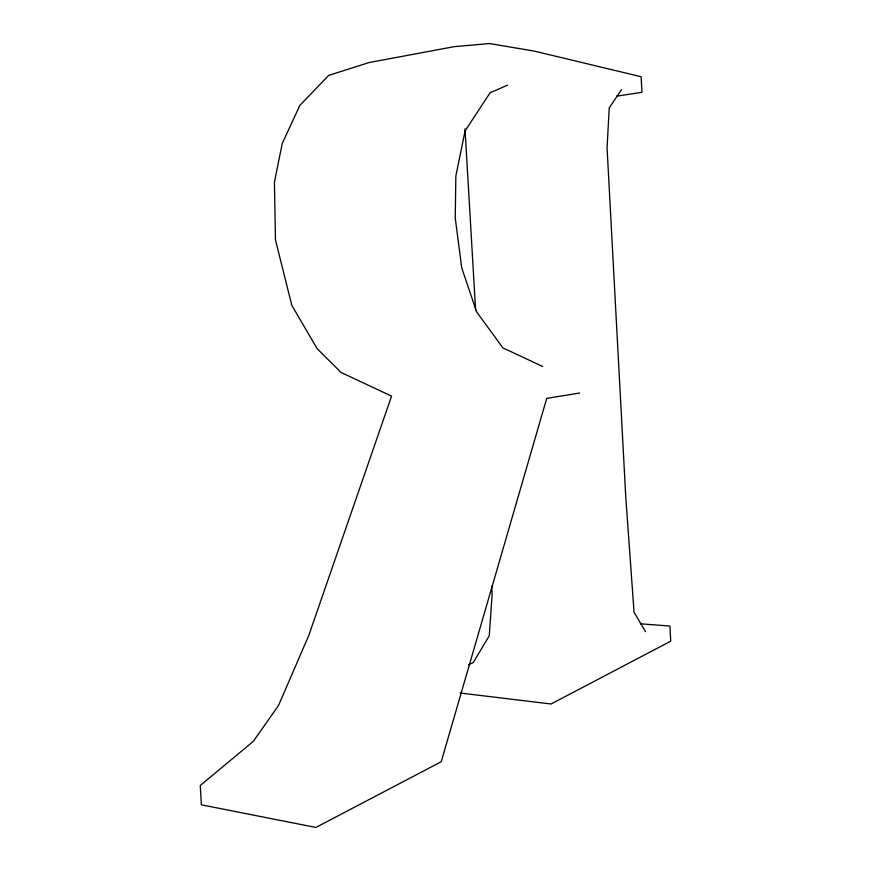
<?xml version="1.0" encoding="UTF-8"?>
<svg xmlns="http://www.w3.org/2000/svg" width="871" height="871" viewBox="0 0 871 871"><rect width="100%" height="100%" fill="white"/><g stroke="black" fill="none" stroke-linecap="round" stroke-linejoin="round"><path stroke-width="1.31" d="M621.535 89.648L609.232 107.862L607.065 147.711L625.748 496.688L634.044 612.248L645.553 631.66M468.533 664.889L473.301 662.483L489.262 635.797L492.148 594.272L491.669 586.15M507.543 85.129L490.079 92.816L465.092 130.857L455.849 176.029L455.25 218.088L461.728 267.854L476.589 311.818L502.85 347.845L542.687 366.495M579.574 393.028L546.727 398.385L441.227 761.733L315.89 827.45L201.364 804.815L200.276 785.479L253.309 741.384L278.546 705.434L308.857 635.264L391.569 396.142L341.094 372.472L317.142 348.694L291.818 305.383L275.476 239.95L274.419 182.224L282.226 143.508L299.842 105.435L328.705 75.374L368.956 62.57L454.227 46.664L489.513 43.55L534.217 51.084L641.143 76.735L641.949 92.304L616.603 96.18M640.316 623.788L669.93 626.053L670.724 641.187L551.049 703.997L460.062 693M464.994 128.788L475.62 310.218"/></g></svg>
